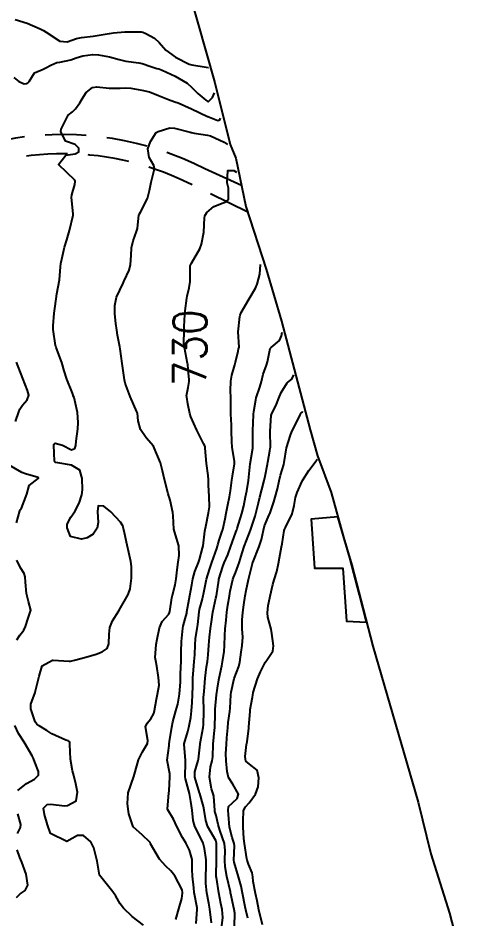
# Model space of a CAD drawing. Header units: metres. Extents: x 298520 to 308411, y 7433745 to 7450750.
# Drawn here: x 299057 to 299112.7, y 7450161.6 to 7450270.6 of the extents above; entities that cross this region are included whole.
import ezdxf
from ezdxf.enums import TextEntityAlignment as Align

# ---------------------------------------------------------------- set-up
doc = ezdxf.new("R2010")
doc.units = ezdxf.units.M
doc.header["$LTSCALE"] = 10
doc.linetypes.add('DASHED', pattern=[0.75, 0.5, -0.25])
for name, color, linetype in [('Area', 45, 'Continuous'), ('Cotas', 45, 'Continuous'), ('Curvas de Nivel 1m', 11, 'Continuous'), ('Curvas de Nivel 5m', 15, 'Continuous'), ('Edificações', 30, 'Continuous'), ('Vias Secundárias', 230, 'DASHED')]:
    doc.layers.add(name, color=color, linetype=linetype)
doc.styles.add('Style-STANDARD', font='STANDARD.shx')

msp = doc.modelspace()

# ---------------------------------------------------------------- linework, layer by layer
at = {"layer": 'Area'}
msp.add_polyline3d([(299077.71, 7450273.73, 731.83), (299080.83, 7450262.75, 740.69), (299082.69, 7450255.28, 739.63), (299083.34, 7450253.62, 729.82), (299084.58, 7450247.77, 730.11), (299087.03, 7450240.19, 730.82), (299088.89, 7450233.91, 731.29), (299092.35, 7450220.72, 733.55), (299093.24, 7450217.58, 734.39), (299094.89, 7450213.15, 735.31), (299096.4, 7450207.74, 739.01), (299097.41, 7450204.34, 735.54), (299099.94, 7450194.51, 735.67), (299105.44, 7450175.65, 735.69), (299106.96, 7450169.37, 735.73), (299109.22, 7450162.2, 735.67), (299112.67, 7450148.95, 735.79)], dxfattribs=at)
at = {"layer": 'Curvas de Nivel 1m', "flags": 128}
for points, elevation in [([(299056.63, 7450270.42), (299058.1, 7450269.97), (299059.69, 7450269.3), (299060.09, 7450269.11), (299060.42, 7450268.9), (299062.07, 7450267.79), (299062.94, 7450267.74), (299064.08, 7450268.12), (299064.67, 7450268.25), (299066.08, 7450268.4), (299068.03, 7450268.74), (299068.08, 7450268.75), (299068.57, 7450268.8), (299069.93, 7450268.94), (299070.09, 7450268.95), (299071.92, 7450268.93), (299072.09, 7450268.9), (299072.48, 7450268.75), (299073.52, 7450268.18), (299074.07, 7450267.65), (299074.9, 7450266.72), (299076.05, 7450265.85), (299077.71, 7450265.02), (299078.04, 7450264.92), (299079.76, 7450264.66), (299080, 7450264.62), (299080.03, 7450264.62), (299080.04, 7450264.63)], 726), ([(299056.49, 7450263.41), (299057.1, 7450262.93), (299057.73, 7450262.65), (299058.01, 7450262.67), (299058.19, 7450262.74), (299058.33, 7450262.92), (299058.98, 7450263.95), (299060.03, 7450264.43), (299060.36, 7450264.56), (299060.95, 7450264.89), (299061.71, 7450265.21), (299062.04, 7450265.27), (299063.37, 7450265.54), (299064.05, 7450265.77), (299064.86, 7450266.03), (299066.05, 7450266.19), (299066.72, 7450266.15), (299068.05, 7450265.92), (299069.23, 7450265.6), (299070.04, 7450265.4), (299071.61, 7450265.19), (299072.04, 7450265.12), (299073.07, 7450264.74), (299073.8, 7450264.5), (299074.03, 7450264.44), (299074.45, 7450264.31), (299076.02, 7450263.58), (299077.48, 7450262.7), (299078.01, 7450262.24), (299078.78, 7450261.46), (299079.71, 7450260.66), (299079.99, 7450260.5), (299080.07, 7450260.49), (299080.55, 7450260.99), (299080.77, 7450261.56)], 727), ([(299072.2, 7450160.75), (299070.81, 7450161.8), (299069.75, 7450162.78), (299069.35, 7450163.31), (299068.84, 7450164.25), (299068.49, 7450164.79), (299066.87, 7450166.81), (299066.57, 7450168.5), (299066.5, 7450168.82), (299066.17, 7450170.09), (299065.81, 7450170.83), (299064.92, 7450171.6), (299064.18, 7450171.59), (299062.91, 7450170.86), (299060.93, 7450171.86), (299060.58, 7450172.89), (299060.19, 7450174.13), (299060.08, 7450174.89), (299060.51, 7450175.35), (299060.97, 7450175.39), (299062.62, 7450175.21), (299062.97, 7450175.22), (299064.04, 7450175.78), (299064.18, 7450176.85), (299063.99, 7450177.87), (299063.75, 7450178.85), (299063.6, 7450179.43), (299063.34, 7450180.86), (299063.28, 7450182.63), (299063.25, 7450182.86), (299063.18, 7450182.97), (299063.06, 7450183.06), (299062.77, 7450183.16), (299061.07, 7450183.9), (299060.49, 7450184.3), (299059.56, 7450184.9), (299059.28, 7450185.1), (299059.09, 7450185.38), (299058.54, 7450186.92), (299058.54, 7450187.5), (299059.07, 7450188.91), (299059.09, 7450188.96), (299059.13, 7450189.1), (299059.56, 7450190.9), (299059.93, 7450192.14), (299061.18, 7450192.82), (299061.24, 7450192.82), (299063.18, 7450192.7), (299063.33, 7450192.71), (299063.84, 7450192.85), (299065.19, 7450193.18), (299066.44, 7450193.57), (299067.19, 7450193.86), (299067.77, 7450194.23), (299067.97, 7450194.8), (299068.01, 7450196), (299068.12, 7450196.8), (299068.44, 7450197.59), (299069.21, 7450198.79), (299069.22, 7450198.82), (299069.25, 7450198.9), (299070.31, 7450200.77), (299070.58, 7450201.48), (299070.73, 7450202.77), (299070.73, 7450204.18), (299070.67, 7450204.77), (299070.42, 7450205.86), (299070.22, 7450206.78), (299069.88, 7450208.27), (299069.78, 7450208.78), (299069.68, 7450209.09), (299069.38, 7450209.56), (299068.21, 7450210.8), (299067.4, 7450211.47), (299066.7, 7450211.51), (299066.6, 7450210.82), (299066.69, 7450209.51), (299066.57, 7450208.82), (299066.08, 7450208.1), (299065.36, 7450207.66), (299064.69, 7450207.5), (299063.36, 7450207.81), (299062.94, 7450208.86), (299062.95, 7450209.29), (299063.39, 7450210.14), (299063.89, 7450210.85), (299064.4, 7450211.84), (299064.72, 7450212.84), (299064.78, 7450213.48), (299064.74, 7450214.84), (299064.47, 7450215.86), (299063.46, 7450216.44), (299061.56, 7450216.78), (299061.46, 7450216.85), (299061.44, 7450216.88), (299061.41, 7450216.93), (299061.34, 7450218.88), (299061.38, 7450219), (299061.5, 7450219.1), (299062.38, 7450218.87), (299063.48, 7450218.32), (299063.88, 7450218.47), (299063.98, 7450218.85), (299064.02, 7450219.37), (299064.22, 7450220.85), (299064.27, 7450221.6), (299064.2, 7450222.85), (299063.78, 7450224.64), (299063.69, 7450224.86), (299063.66, 7450224.95), (299063.57, 7450225.18), (299062.92, 7450226.87), (299062.6, 7450227.86), (299062.3, 7450228.87), (299061.63, 7450230.71), (299061.57, 7450230.88), (299061.55, 7450230.96), (299061.24, 7450232.88), (299061.23, 7450233.32), (299061.37, 7450234.88), (299061.41, 7450235.16), (299061.64, 7450236.88), (299061.65, 7450236.94), (299061.71, 7450237.19), (299062.01, 7450238.88), (299062.13, 7450240.49), (299062.17, 7450240.87), (299062.28, 7450241.39), (299062.64, 7450242.87), (299062.89, 7450243.76), (299063.23, 7450244.86), (299063.69, 7450246.72), (299063.69, 7450246.85), (299063.49, 7450248.5), (299063.47, 7450248.86), (299063.51, 7450249.19), (299063.87, 7450250.44), (299063.93, 7450250.79), (299063.92, 7450250.85), (299063.87, 7450250.95), (299062.9, 7450251.88), (299061.89, 7450252.88), (299062.79, 7450253.98), (299063.91, 7450254.14), (299064.35, 7450254.41), (299064.36, 7450254.85), (299063.93, 7450255.28), (299062.74, 7450255.68), (299062.19, 7450256.88), (299062.23, 7450257.16), (299063.06, 7450258.86), (299063.57, 7450259.26), (299063.97, 7450259.6), (299064.49, 7450260.34), (299064.77, 7450260.84), (299065.26, 7450261.57), (299066.01, 7450262.21), (299066.55, 7450262.28), (299068.01, 7450262.12), (299069.34, 7450262.12), (299070.01, 7450262.16), (299070.66, 7450262.12), (299072, 7450261.89), (299072.9, 7450261.65), (299074, 7450261.21), (299075.21, 7450260.72), (299075.99, 7450260.47), (299076.37, 7450260.32), (299077.98, 7450259.59), (299079.93, 7450258.69), (299079.96, 7450258.68), (299081.19, 7450258.19), (299081.42, 7450258.27), (299081.5, 7450258.48)], 728), ([(299076.08, 7450161.43), (299076.47, 7450162.7), (299076.84, 7450163.97), (299076.92, 7450164.61), (299076.92, 7450164.69), (299076.85, 7450165), (299075.97, 7450166.7), (299075.48, 7450167.31), (299074.88, 7450167.88), (299074.13, 7450168.73), (299073.05, 7450170.6), (299072.98, 7450170.74), (299072.91, 7450170.82), (299072.06, 7450171.62), (299070.94, 7450172.66), (299070.88, 7450172.76), (299070.42, 7450174.23), (299070.33, 7450174.77), (299070.26, 7450175.48), (299070.32, 7450176.77), (299071.01, 7450178.76), (299071.47, 7450180.31), (299071.59, 7450180.75), (299072.06, 7450181.73), (299072.68, 7450182.74), (299072.72, 7450183.09), (299072.43, 7450184.75), (299072.62, 7450185.21), (299073.09, 7450185.72), (299073.44, 7450186.39), (299073.52, 7450186.74), (299073.74, 7450188.12), (299073.89, 7450188.73), (299074.06, 7450189.81), (299074.01, 7450190.73), (299073.79, 7450192.12), (299073.66, 7450192.74), (299073.61, 7450193.16), (299073.73, 7450194.73), (299073.85, 7450195.38), (299074.12, 7450196.73), (299074.45, 7450197.51), (299075.25, 7450198.42), (299075.35, 7450198.61), (299075.37, 7450198.71), (299075.61, 7450200.37), (299075.69, 7450200.71), (299076.03, 7450201.96), (299076.14, 7450202.7), (299076.24, 7450203.77), (299076.39, 7450204.7), (299076.51, 7450205.52), (299076.48, 7450206.7), (299076.06, 7450208), (299075.85, 7450208.71), (299075.77, 7450210.33), (299075.73, 7450210.71), (299075.41, 7450212.2), (299075.3, 7450212.6), (299075.26, 7450212.71), (299075.17, 7450212.96), (299074.72, 7450214.72), (299074.49, 7450215.76), (299074.23, 7450216.73), (299073.49, 7450218.57), (299073.38, 7450218.74), (299072.5, 7450219.75), (299071.81, 7450220.76), (299071.52, 7450221.82), (299071.44, 7450222.76), (299071.39, 7450222.9), (299070.55, 7450224.77), (299069.96, 7450226.4), (299069.87, 7450226.78), (299069.6, 7450228.78), (299069.37, 7450230.53), (299069.33, 7450230.78), (299069.05, 7450232.19), (299068.97, 7450232.79), (299068.85, 7450233.6), (299068.71, 7450234.79), (299068.71, 7450235.81), (299068.92, 7450236.79), (299069.72, 7450238.49), (299069.82, 7450238.68), (299069.86, 7450238.78), (299070.45, 7450240.07), (299070.62, 7450240.77), (299070.68, 7450241.85), (299070.75, 7450242.77), (299070.92, 7450243.63), (299071.34, 7450244.76), (299071.44, 7450245.13), (299071.63, 7450246.76), (299071.68, 7450246.9), (299071.83, 7450247.1), (299072.65, 7450248.75), (299072.9, 7450249.7), (299073.13, 7450250.74), (299073.5, 7450252.35), (299073.45, 7450252.74), (299072.85, 7450253.7), (299072.69, 7450254.75), (299073.02, 7450255.65), (299073.72, 7450256.73), (299073.94, 7450256.88), (299075.37, 7450257.29), (299075.95, 7450257.26), (299077.85, 7450256.79), (299077.94, 7450256.75), (299077.99, 7450256.74), (299078.32, 7450256.68), (299079.94, 7450256.41), (299080.28, 7450256.32), (299081.93, 7450255.59), (299082.37, 7450255.29)], 729), ([(299080.43, 7450161.03), (299080.23, 7450162.66), (299080.08, 7450163.41), (299079.84, 7450164.66), (299079.73, 7450165.79), (299079.71, 7450166.66), (299079.78, 7450167.77), (299079.75, 7450168.66), (299079.56, 7450170.01), (299079.41, 7450170.67), (299078.93, 7450171.66), (299078.41, 7450172.68), (299078.21, 7450173.42), (299078.06, 7450174.68), (299077.93, 7450175.72), (299077.74, 7450176.68), (299077.25, 7450178.45), (299077.22, 7450178.69), (299077.27, 7450180.45), (299077.28, 7450180.69), (299077.1, 7450182.65), (299077.1, 7450182.69), (299077.56, 7450184.2), (299077.68, 7450184.68), (299077.9, 7450185.87), (299078.01, 7450186.68), (299078.09, 7450187.71), (299078.12, 7450188.68), (299078.14, 7450189.69), (299078.17, 7450190.68), (299078.23, 7450191.62), (299078.32, 7450192.68), (299078.38, 7450193.49), (299078.43, 7450194.68), (299078.48, 7450195.4), (299078.66, 7450196.68), (299078.74, 7450197.16), (299078.92, 7450198.67), (299078.97, 7450198.96), (299079.27, 7450200.1), (299079.41, 7450200.67), (299079.44, 7450200.84), (299079.8, 7450202.66), (299080.16, 7450203.81), (299080.45, 7450204.65), (299081.05, 7450206.35), (299081.13, 7450206.64), (299081.17, 7450206.82), (299081.35, 7450207.35), (299081.68, 7450208.32), (299081.77, 7450208.64), (299082.06, 7450209.96), (299082.2, 7450210.63), (299082.4, 7450211.64), (299082.59, 7450212.63), (299082.7, 7450213.35), (299082.88, 7450214.63), (299082.96, 7450215.12), (299083.21, 7450216.62), (299083.21, 7450216.88), (299082.92, 7450218.63), (299082.86, 7450219.27), (299082.85, 7450220.63), (299082.82, 7450221.33), (299082.77, 7450222.63), (299082.77, 7450223.4), (299082.76, 7450224.63), (299082.73, 7450225.46), (299082.77, 7450226.63), (299082.88, 7450227.34), (299083.24, 7450228.62), (299083.31, 7450228.92), (299083.63, 7450230.24), (299083.7, 7450230.55), (299083.72, 7450230.62), (299083.77, 7450230.75), (299083.65, 7450232.62), (299083.84, 7450234.46), (299083.87, 7450234.62), (299084.01, 7450234.94), (299084.98, 7450236.6), (299085.72, 7450237.88), (299085.94, 7450238.37), (299086.25, 7450239.57), (299086.36, 7450240.75)], 731), ([(299081.65, 7450160.64), (299081.79, 7450161.65), (299081.69, 7450162.64), (299081.56, 7450163.37), (299081.3, 7450164.64), (299081.02, 7450166.5), (299080.99, 7450166.65), (299080.98, 7450166.75), (299081.01, 7450168.65), (299081.01, 7450168.76), (299081.02, 7450170.65), (299080.92, 7450171), (299079.97, 7450172.66), (299079.71, 7450173.42), (299079.52, 7450174.66), (299079.44, 7450175.13), (299079.02, 7450176.67), (299078.98, 7450176.78), (299078.41, 7450178.68), (299078.4, 7450179.29), (299078.8, 7450180.67), (299078.85, 7450180.86), (299079.05, 7450182.67), (299079.05, 7450182.69), (299079.06, 7450182.75), (299079.4, 7450184.67), (299079.43, 7450185.01), (299079.47, 7450186.66), (299079.46, 7450188.33), (299079.48, 7450188.66), (299079.51, 7450189.04), (299079.65, 7450190.66), (299079.82, 7450192.01), (299079.93, 7450192.66), (299080.02, 7450193.49), (299080.1, 7450194.66), (299080.16, 7450195.61), (299080.28, 7450196.65), (299080.4, 7450197.49), (299080.59, 7450198.65), (299080.95, 7450200.33), (299081.01, 7450200.64), (299081.29, 7450202.53), (299081.31, 7450202.62), (299081.31, 7450202.64), (299081.77, 7450204.18), (299081.95, 7450204.63), (299082.38, 7450205.58), (299082.75, 7450206.63), (299082.9, 7450207.07), (299083.37, 7450208.35), (299083.45, 7450208.55), (299083.47, 7450208.62), (299083.52, 7450208.77), (299084.07, 7450210.61), (299084.31, 7450211.51), (299084.54, 7450212.6), (299084.69, 7450213.34), (299084.9, 7450214.6), (299085.06, 7450216.19), (299085.1, 7450216.6), (299085.41, 7450218.52), (299085.42, 7450218.59), (299085.42, 7450220.5), (299085.42, 7450220.59), (299085.48, 7450222.54), (299085.48, 7450222.59), (299085.49, 7450222.64), (299085.54, 7450222.97), (299085.77, 7450224.38), (299085.83, 7450224.59), (299086.27, 7450225.89), (299086.47, 7450226.58), (299086.68, 7450227.49), (299087.07, 7450228.58), (299087.2, 7450228.98), (299087.53, 7450230.57), (299087.63, 7450230.72), (299088.64, 7450231.56), (299088.87, 7450232.12), (299088.98, 7450232.58)], 732), ([(299056.7, 7450221.76), (299057.1, 7450222.93), (299057.23, 7450223.24), (299057.54, 7450223.7), (299058.12, 7450224.36), (299058.29, 7450224.92), (299058.16, 7450225.51), (299057.58, 7450226.93), (299056.81, 7450228.94)], 727), ([(299083.21, 7450160.62), (299083.23, 7450162.2), (299083.16, 7450162.62), (299082.84, 7450164.13), (299082.75, 7450164.53), (299082.73, 7450164.62), (299082.7, 7450164.77), (299082.29, 7450166.63), (299082.05, 7450167.8), (299082.01, 7450168.63), (299082.07, 7450169.8), (299081.98, 7450170.63), (299081.46, 7450172.12), (299081.29, 7450172.64), (299081.23, 7450172.93), (299080.96, 7450174.02), (299080.83, 7450174.51), (299080.81, 7450174.64), (299080.69, 7450176.36), (299080.62, 7450176.65), (299080.4, 7450177.24), (299080.17, 7450178.65), (299080.3, 7450179.93), (299080.51, 7450180.65), (299080.58, 7450181.11), (299080.62, 7450182.65), (299080.78, 7450184.35), (299080.81, 7450184.64), (299080.84, 7450186.38), (299080.84, 7450186.64), (299080.85, 7450186.9), (299081.03, 7450188.64), (299081.14, 7450189.45), (299081.32, 7450190.47), (299081.35, 7450190.64), (299081.65, 7450192.16), (299081.75, 7450192.63), (299081.94, 7450193.89), (299081.99, 7450194.63), (299082.02, 7450195.83), (299082.07, 7450196.63), (299082.18, 7450197.68), (299082.28, 7450198.63), (299082.4, 7450199.49), (299082.59, 7450200.63), (299082.69, 7450201.21), (299083.01, 7450202.62), (299083.08, 7450202.84), (299083.3, 7450203.41), (299083.65, 7450204.29), (299083.75, 7450204.62), (299084.12, 7450205.83), (299084.38, 7450206.61), (299084.64, 7450207.32), (299085.13, 7450208.59), (299085.38, 7450209.29), (299085.71, 7450210.27), (299085.8, 7450210.59), (299086.11, 7450211.88), (299086.27, 7450212.58), (299086.51, 7450213.5), (299086.8, 7450214.58), (299086.91, 7450215.11), (299087.18, 7450216.57), (299087.23, 7450216.81), (299087.48, 7450218.2), (299087.53, 7450218.52), (299087.54, 7450218.57), (299087.51, 7450220.57), (299087.64, 7450222.46), (299087.67, 7450222.57), (299088.28, 7450223.83), (299088.55, 7450224.56), (299088.85, 7450225.27), (299089.58, 7450226.44), (299089.62, 7450226.47), (299090.14, 7450226.88), (299090.38, 7450227.4)], 733), ([(299084.81, 7450161.57), (299084.56, 7450162.6), (299084.49, 7450162.94), (299084.17, 7450164.61), (299083.99, 7450165.48), (299083.69, 7450166.61), (299083.15, 7450168.36), (299083.11, 7450168.62), (299083.2, 7450170.33), (299083.16, 7450170.62), (299082.92, 7450171.35), (299082.61, 7450172.62), (299082.47, 7450174.14), (299082.42, 7450174.63), (299082.49, 7450175.1), (299082.97, 7450175.55), (299083.52, 7450176.07), (299083.67, 7450176.61), (299083, 7450177.8), (299082.48, 7450178.63), (299082.3, 7450179.34), (299082.19, 7450180.63), (299082.15, 7450181.52), (299082.21, 7450182.63), (299082.29, 7450183.41), (299082.39, 7450184.63), (299082.44, 7450185.27), (299082.65, 7450186.62), (299082.69, 7450187.04), (299082.77, 7450188.62), (299082.81, 7450188.95), (299083.15, 7450190.62), (299083.72, 7450192.07), (299083.85, 7450192.61), (299084, 7450193.81), (299084.13, 7450194.61), (299084.19, 7450195.63), (299084.14, 7450196.61), (299084.12, 7450197.73), (299084.19, 7450198.61), (299084.32, 7450199.55), (299084.48, 7450200.61), (299084.6, 7450201.29), (299084.89, 7450202.6), (299084.97, 7450202.93), (299085.32, 7450204.4), (299085.36, 7450204.56), (299085.38, 7450204.6), (299085.4, 7450204.67), (299086.19, 7450206.59), (299086.47, 7450207.46), (299086.7, 7450208.58), (299086.84, 7450209.11), (299087.39, 7450210.42), (299087.44, 7450210.52), (299087.47, 7450210.57), (299087.97, 7450212), (299088.13, 7450212.56), (299088.41, 7450213.58), (299088.62, 7450214.56), (299088.77, 7450215.24), (299089.17, 7450216.55), (299089.22, 7450216.79), (299089.48, 7450218.55), (299089.96, 7450220.09), (299090.14, 7450220.54), (299090.77, 7450221.78), (299091.14, 7450222.53), (299091.27, 7450222.79), (299091.36, 7450222.88), (299091.41, 7450222.91), (299091.43, 7450222.96)], 734), ([(299056.83, 7450209.48), (299057.22, 7450210.93), (299057.27, 7450211.06), (299057.4, 7450211.26), (299058.06, 7450212.92), (299058.34, 7450214), (299059.44, 7450214.85), (299059.47, 7450214.88), (299059.47, 7450214.9), (299059.44, 7450214.94), (299057.92, 7450215.39), (299057.45, 7450215.58), (299055.94, 7450216.46)], 727), ([(299056.84, 7450195.3), (299057.21, 7450195.85), (299057.69, 7450196.45), (299057.89, 7450196.92), (299058.23, 7450197.93), (299058.54, 7450198.91), (299058.27, 7450199.92), (299058.03, 7450200.92), (299057.92, 7450202.3), (299057.86, 7450202.92), (299057.73, 7450203.35), (299057.31, 7450204), (299056.84, 7450204.93)], 727), ([(299056.99, 7450177.06), (299058.04, 7450177.88), (299059.01, 7450178.42), (299059.46, 7450178.9), (299059.46, 7450179.35), (299059.03, 7450180.49), (299058.86, 7450180.91), (299058.71, 7450181.25), (299057.75, 7450182.92), (299057.07, 7450183.94), (299056.6, 7450184.93)], 727), ([(299056.93, 7450171.85), (299057.31, 7450172.55), (299057.35, 7450172.93), (299056.96, 7450174.24)], 727), ([(299056.83, 7450164.1), (299057.25, 7450164.52), (299057.85, 7450164.92), (299058.19, 7450165.58), (299058, 7450166.92), (299057.44, 7450168.38), (299057.22, 7450168.93), (299056.9, 7450169.88)], 727)]:
    msp.add_lwpolyline(points, dxfattribs=dict(at, elevation=elevation))
at = {"layer": 'Curvas de Nivel 5m', "flags": 128}
for points, elevation in [([(299078.55, 7450160.92), (299078.67, 7450162.67), (299078.66, 7450162.84), (299078.33, 7450164.68), (299078.26, 7450165.27), (299078.13, 7450166.68), (299078.09, 7450167.47), (299078.06, 7450168.68), (299077.74, 7450169.84), (299077.32, 7450170.69), (299076.92, 7450171.37), (299076.2, 7450172.7), (299075.81, 7450173.57), (299075.11, 7450174.72), (299075.08, 7450174.83), (299075.27, 7450176.72), (299075.28, 7450177), (299075.38, 7450178.71), (299075.37, 7450179.07), (299075.03, 7450180.72), (299075.29, 7450182.49), (299075.31, 7450182.72), (299075.34, 7450182.99), (299075.61, 7450184.71), (299075.74, 7450185.36), (299076.1, 7450186.71), (299076.32, 7450187.5), (299076.55, 7450188.7), (299076.66, 7450190.21), (299076.67, 7450190.7), (299076.67, 7450191.19), (299076.73, 7450192.7), (299076.76, 7450194.26), (299076.77, 7450194.69), (299076.8, 7450195.1), (299076.93, 7450196.69), (299076.97, 7450196.95), (299077.24, 7450197.84), (299077.41, 7450198.53), (299077.44, 7450198.69), (299077.73, 7450200.23), (299077.81, 7450200.68), (299078.03, 7450201.94), (299078.15, 7450202.68), (299078.4, 7450203.59), (299078.84, 7450204.67), (299078.97, 7450205.03), (299079.34, 7450206.39), (299079.39, 7450206.67), (299079.59, 7450208.44), (299079.64, 7450208.67), (299079.73, 7450209.02), (299080.07, 7450210.66), (299080.16, 7450211.42), (299080.14, 7450212.66), (299080.05, 7450214.04), (299080.04, 7450214.66), (299080, 7450215.22), (299079.79, 7450216.67), (299079.65, 7450218.51), (299079.64, 7450218.67), (299079.61, 7450218.78), (299079.5, 7450218.99), (299078.62, 7450220.68), (299077.91, 7450222.31), (299077.79, 7450222.69), (299077.55, 7450223.88), (299077.41, 7450224.69), (299077.4, 7450224.85), (299077.57, 7450225.86), (299077.7, 7450226.57), (299077.71, 7450226.69), (299077.7, 7450226.8), (299077.6, 7450228.04), (299077.53, 7450228.69), (299077.52, 7450228.77), (299077.13, 7450230.7), (299077.08, 7450231.26), (299077.09, 7450232.7), (299077.1, 7450233.25), (299077.17, 7450234.7), (299077.23, 7450235.16), (299077.44, 7450236.69), (299077.48, 7450236.91), (299077.72, 7450237.92), (299077.82, 7450238.69), (299077.85, 7450240.59), (299077.87, 7450240.69), (299078, 7450240.93), (299079, 7450242.67), (299079.22, 7450243.23), (299079.47, 7450244.67), (299079.55, 7450246.39), (299079.61, 7450246.66), (299079.83, 7450247.05), (299080.68, 7450247.8), (299081.84, 7450248.24), (299082.13, 7450248.35), (299082.46, 7450248.63), (299082.48, 7450250.02), (299082.33, 7450250.64), (299082.39, 7450252.13), (299083.13, 7450252.14), (299083.45, 7450251.93)], 730), ([(299086.58, 7450160.79), (299086.16, 7450162.58), (299085.93, 7450163.68), (299085.74, 7450164.59), (299085.45, 7450166.01), (299085.41, 7450166.59), (299085.35, 7450167.07), (299084.89, 7450168.11), (299084.74, 7450168.6), (299084.71, 7450168.79), (299084.41, 7450170.61), (299084.31, 7450171.22), (299084.24, 7450172.61), (299084.23, 7450173.32), (299084.3, 7450174.61), (299084.52, 7450175.06), (299084.97, 7450175.57), (299085.75, 7450176.59), (299086.07, 7450177.51), (299086.16, 7450178.58), (299085.94, 7450179.5), (299085.03, 7450180.22), (299084.59, 7450180.6), (299084.47, 7450181.17), (299084.67, 7450182.6), (299084.72, 7450182.95), (299084.94, 7450184.6), (299084.95, 7450184.74), (299085.08, 7450186.6), (299085.08, 7450186.63), (299085.11, 7450186.85), (299085.36, 7450188.36), (299085.4, 7450188.6), (299085.46, 7450188.92), (299085.97, 7450190.59), (299086.33, 7450191.42), (299086.92, 7450192.57), (299087.19, 7450192.97), (299087.84, 7450193.91), (299087.92, 7450194.56), (299087.72, 7450196.06), (299087.63, 7450196.57), (299087.24, 7450198.04), (299087.18, 7450198.57), (299087.26, 7450199.46), (299087.46, 7450200.38), (299087.5, 7450200.57), (299087.84, 7450202.01), (299088, 7450202.56), (299088.31, 7450203.56), (299088.54, 7450204.56), (299088.66, 7450205.22), (299088.9, 7450206.55), (299088.96, 7450206.94), (299089.21, 7450208.55), (299089.25, 7450208.67), (299089.38, 7450208.89), (299090.17, 7450210.54), (299090.44, 7450211.57), (299090.6, 7450212.53), (299090.8, 7450213.16), (299091.4, 7450214.52), (299091.44, 7450214.61), (299092.18, 7450215.79), (299092.7, 7450216.51), (299093.03, 7450216.94), (299093.17, 7450217.1), (299093.25, 7450217.16)], 735)]:
    msp.add_lwpolyline(points, dxfattribs=dict(at, elevation=elevation))
at = {"layer": 'Edificações', "elevation": 737.32}
msp.add_lwpolyline([(299095.71, 7450210.2), (299092.47, 7450209.92), (299092.89, 7450203.98), (299096.31, 7450203.98), (299096.77, 7450197.54), (299099.19, 7450197.45), (299098.34, 7450200.73), (299097.15, 7450205.22), (299095.71, 7450210.2)], dxfattribs=at)
at = {"layer": 'Vias Secundárias'}
for points, elevation in [([(299084.03, 7450250.34), (299079.6, 7450252.34, 0.158126), (299056.69, 7450256.06, 0.105498), (299041.62, 7450249.95, 20.514988)], 729.98), ([(299084.8, 7450247.1), (299077.46, 7450250.69, 0.243933), (299045.99, 7450249.95, 3.899392)], 730.17)]:
    msp.add_lwpolyline(points, format="xyb", dxfattribs=dict(at, elevation=elevation))

# ---------------------------------------------------------------- texts
at = {"layer": 'Cotas', "style": 'Style-STANDARD'}
msp.add_text('730', height=4, rotation=89.8955, dxfattribs=at).set_placement((299077.79, 7450230.66, 730), align=Align.MIDDLE_CENTER)

doc.saveas('drawing.dxf')
